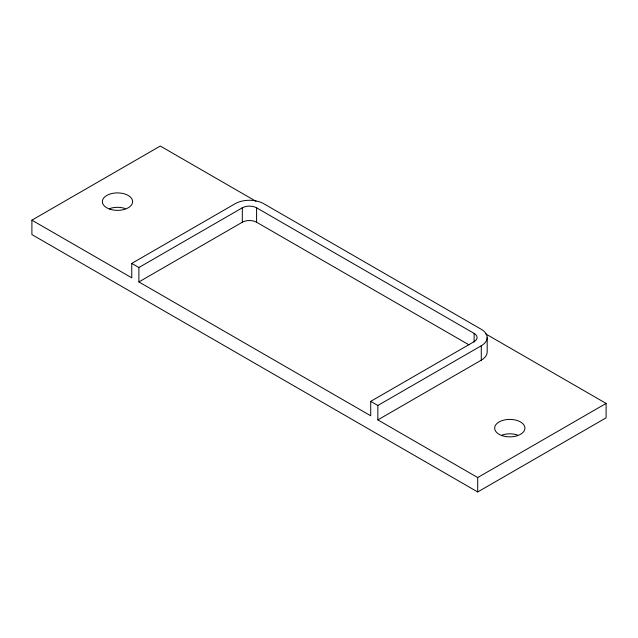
<?xml version="1.0" encoding="UTF-8"?>
<svg xmlns="http://www.w3.org/2000/svg" width="638" height="638" viewBox="0 0 638 638"><rect width="100%" height="100%" fill="white"/><g stroke="black" fill="none" stroke-linecap="round" stroke-linejoin="round"><path stroke-width="0.96" d="M485.382 333.722L606.1 403.423L606.1 417.834L477.71 491.962L31.9 234.577L31.9 220.166L160.29 146.038L256.005 201.297M31.9 220.166L131.763 277.817L131.763 263.406L235.191 203.689A20.177 11.651 0 0 1 263.717 203.689L481.275 329.296A20.177 11.651 0 0 1 481.275 345.764L481.275 360.183L377.848 419.892L377.848 405.481L481.275 345.764M131.763 263.406L138.893 267.521L242.32 207.813A10.088 5.822 0 0 1 256.588 207.813L474.138 333.411L474.138 342.064M138.893 267.521L138.893 281.94L242.32 222.223A10.088 5.822 0 0 1 256.588 222.223L468.962 344.839M138.893 281.94L370.71 415.777L370.71 401.366L474.138 341.649A10.088 5.822 0 0 0 474.138 333.411M377.848 419.892L477.71 477.551L606.1 403.423M370.71 401.366L377.848 405.481M487.185 337.534L487.185 351.945A20.177 11.651 0 0 1 481.275 360.183M477.71 477.551L477.71 491.962M256.588 207.813L256.588 222.223M242.32 207.813L242.32 222.223M502.242 434.98A15.129 8.733 0 0 1 517.37 434.98M109.927 208.482A15.129 8.733 0 0 1 125.064 208.482M109.927 209.2A15.129 8.733 0 0 0 132.624 201.632A15.129 8.733 0 0 0 109.927 194.064A15.129 8.733 0 0 0 109.927 209.2M502.242 435.698A15.129 8.733 0 0 0 524.938 428.13A15.129 8.733 0 0 0 502.242 420.562A15.129 8.733 0 0 0 502.242 435.698"/></g></svg>
